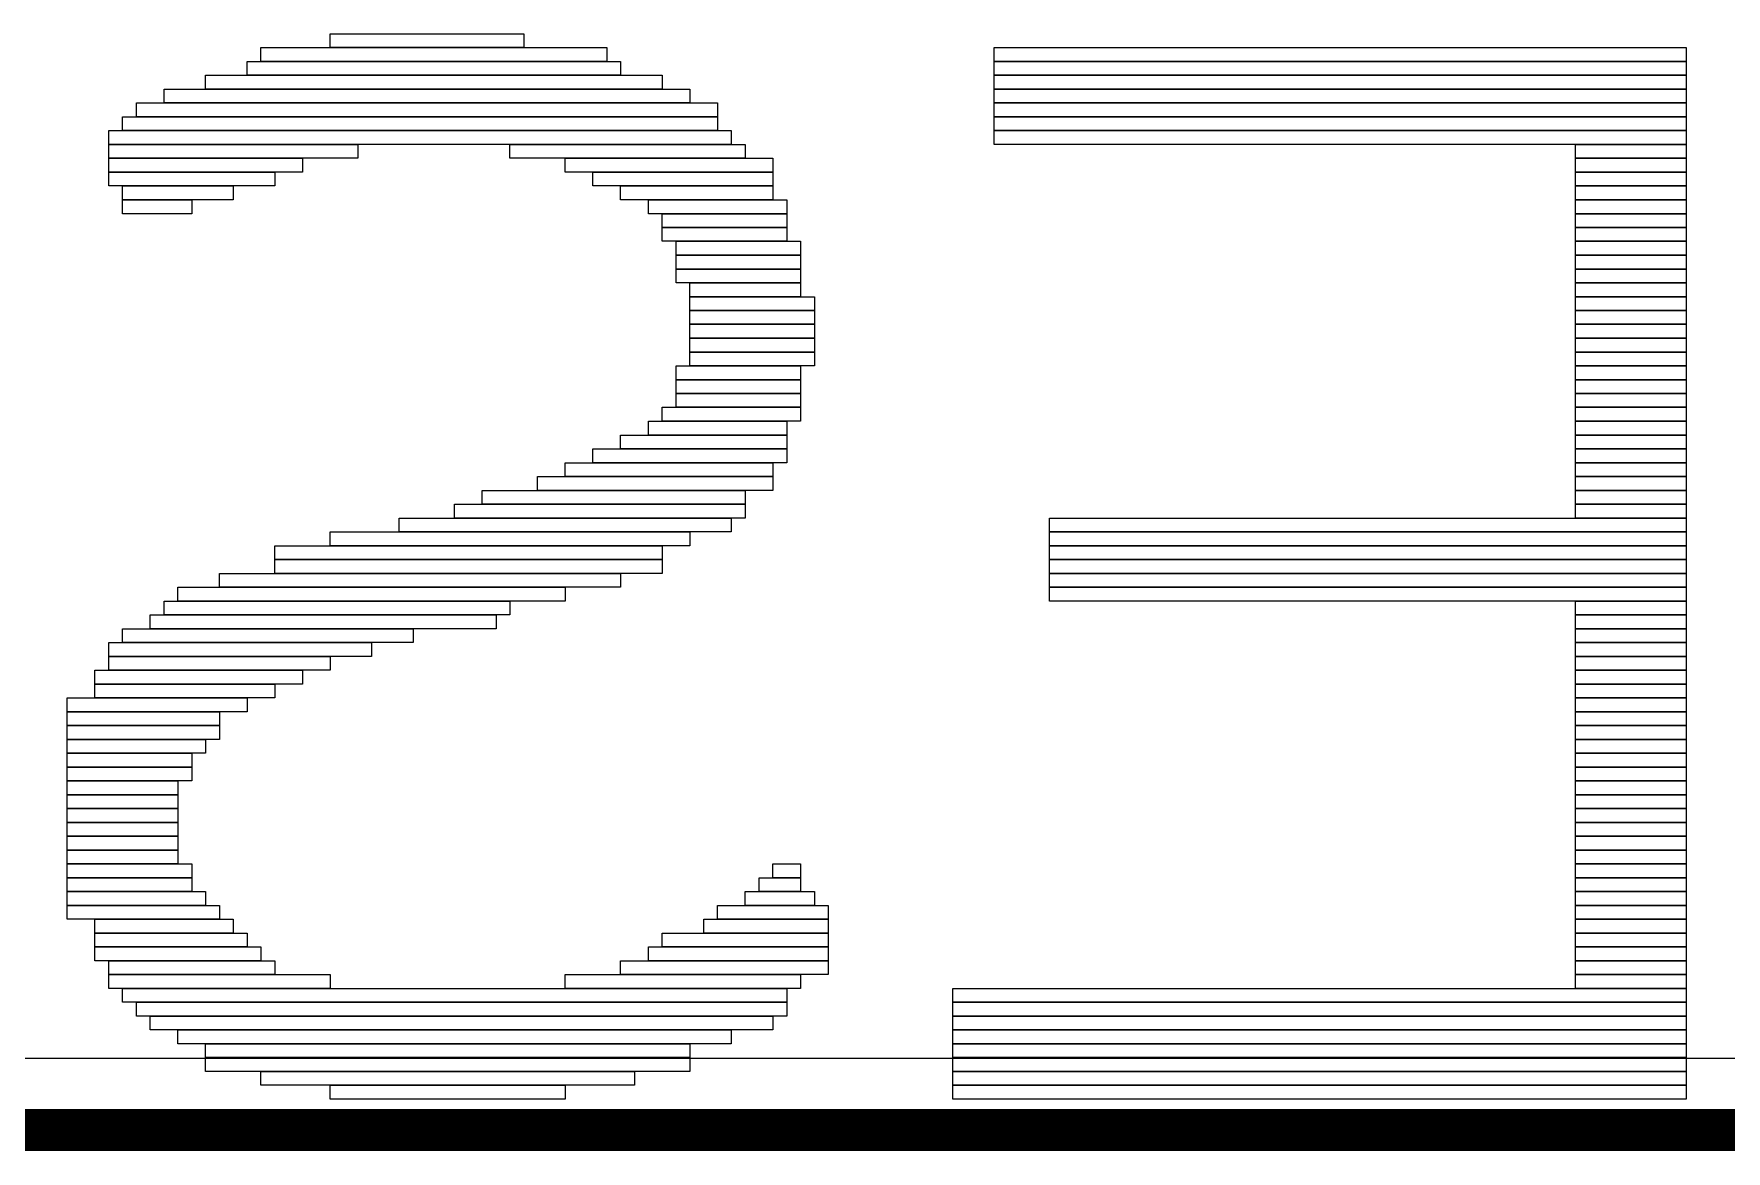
# Model space of a CAD drawing. Header units: inches. Extents: x -1 to 214, y -2 to 213.
# Drawn here: x 0.4095 to 0.6503, y -1.4986 to -1.3396 of the extents above; entities that cross this region are included whole.
import ezdxf

# ---------------------------------------------------------------- set-up
doc = ezdxf.new("R2010")
doc.units = ezdxf.units.IN
doc.header["$MEASUREMENT"] = 0
for name, color, linetype in [('Board_outline', 216, 'Continuous'), ('Bottom Overlay', 54, 'Continuous'), ('Top Layer', 1, 'Continuous')]:
    doc.layers.add(name, color=color, linetype=linetype)

msp = doc.modelspace()

# ---------------------------------------------------------------- linework, layer by layer
at = {"layer": 'Board_outline'}
msp.add_lwpolyline([(-0.65035, -1.49561, 0.006, 0.006, 0), (2.89296, -1.49561, 0.006, 0.006, 0)], format="xyseb", dxfattribs=at)
at = {"layer": 'Bottom Overlay'}
for p, q in [((0.45166, -1.34159), (0.45166, -1.33963)), ((0.45166, -1.33963), (0.47923, -1.33963)), ((0.47923, -1.33963), (0.47923, -1.34159)), ((0.44183, -1.34356), (0.44183, -1.34159)), ((0.44183, -1.34159), (0.49103, -1.34159)), ((0.47923, -1.34159), (0.45166, -1.34159)), ((0.49103, -1.34159), (0.49103, -1.34356)), ((0.54615, -1.34356), (0.54615, -1.34159)), ((0.54615, -1.34159), (0.64458, -1.34159)), ((0.64458, -1.34159), (0.64458, -1.34356)), ((0.43395, -1.3475), (0.43395, -1.34553)), ((0.43395, -1.34553), (0.49891, -1.34553)), ((0.43985, -1.34553), (0.43985, -1.34356)), ((0.43985, -1.34356), (0.49301, -1.34356)), ((0.49301, -1.34553), (0.43985, -1.34553)), ((0.49103, -1.34356), (0.44183, -1.34356)), ((0.49301, -1.34356), (0.49301, -1.34553)), ((0.49891, -1.34553), (0.49891, -1.3475)), ((0.64458, -1.34356), (0.54615, -1.34356)), ((0.54615, -1.34553), (0.54615, -1.34356)), ((0.54615, -1.34356), (0.64458, -1.34356)), ((0.64458, -1.34553), (0.54615, -1.34553)), ((0.54615, -1.3475), (0.54615, -1.34553)), ((0.54615, -1.34553), (0.64458, -1.34553)), ((0.64458, -1.34356), (0.64458, -1.34553)), ((0.64458, -1.34553), (0.64458, -1.3475)), ((0.42805, -1.34947), (0.42805, -1.3475)), ((0.42805, -1.3475), (0.50284, -1.3475)), ((0.49891, -1.3475), (0.43395, -1.3475)), ((0.50284, -1.3475), (0.50284, -1.34947)), ((0.64458, -1.3475), (0.54615, -1.3475)), ((0.54615, -1.34947), (0.54615, -1.3475)), ((0.54615, -1.3475), (0.64458, -1.3475)), ((0.64458, -1.3475), (0.64458, -1.34947)), ((0.42411, -1.35144), (0.42411, -1.34947)), ((0.42411, -1.34947), (0.50679, -1.34947)), ((0.50284, -1.34947), (0.42805, -1.34947)), ((0.50679, -1.34947), (0.50679, -1.35144)), ((0.64458, -1.34947), (0.54615, -1.34947)), ((0.54615, -1.35144), (0.54615, -1.34947)), ((0.54615, -1.34947), (0.64458, -1.34947)), ((0.64458, -1.34947), (0.64458, -1.35144)), ((0.42214, -1.3534), (0.42214, -1.35144)), ((0.42214, -1.35144), (0.50679, -1.35144)), ((0.50679, -1.35144), (0.42411, -1.35144)), ((0.50679, -1.35144), (0.50679, -1.3534)), ((0.64458, -1.35144), (0.54615, -1.35144)), ((0.54615, -1.3534), (0.54615, -1.35144)), ((0.54615, -1.35144), (0.64458, -1.35144)), ((0.64458, -1.35144), (0.64458, -1.3534)), ((0.42018, -1.35537), (0.42018, -1.3534)), ((0.42018, -1.3534), (0.50875, -1.3534)), ((0.42018, -1.35734), (0.42018, -1.35537)), ((0.42018, -1.35537), (0.4556, -1.35537)), ((0.50875, -1.35537), (0.42018, -1.35537)), ((0.50679, -1.3534), (0.42214, -1.3534)), ((0.4556, -1.35537), (0.4556, -1.35734)), ((0.47725, -1.35734), (0.47725, -1.35537)), ((0.47725, -1.35537), (0.51072, -1.35537)), ((0.50875, -1.3534), (0.50875, -1.35537)), ((0.51072, -1.35537), (0.51072, -1.35734)), ((0.64458, -1.3534), (0.54615, -1.3534)), ((0.54615, -1.35537), (0.54615, -1.3534)), ((0.54615, -1.3534), (0.64458, -1.3534)), ((0.64458, -1.35537), (0.54615, -1.35537)), ((0.62884, -1.35734), (0.62884, -1.35537)), ((0.62884, -1.35537), (0.64458, -1.35537)), ((0.64458, -1.3534), (0.64458, -1.35537)), ((0.64458, -1.35537), (0.64458, -1.35734)), ((0.4556, -1.35734), (0.42018, -1.35734)), ((0.42018, -1.35931), (0.42018, -1.35734)), ((0.42018, -1.35734), (0.44773, -1.35734)), ((0.44773, -1.35734), (0.44773, -1.35931)), ((0.51072, -1.35734), (0.47725, -1.35734)), ((0.48513, -1.35931), (0.48513, -1.35734)), ((0.48513, -1.35734), (0.51467, -1.35734)), ((0.51467, -1.35734), (0.51467, -1.35931)), ((0.64458, -1.35734), (0.62884, -1.35734)), ((0.62884, -1.35931), (0.62884, -1.35734)), ((0.62884, -1.35734), (0.64458, -1.35734)), ((0.64458, -1.35734), (0.64458, -1.35931)), ((0.44773, -1.35931), (0.42018, -1.35931)), ((0.42018, -1.36128), (0.42018, -1.35931)), ((0.42018, -1.35931), (0.44379, -1.35931)), ((0.44379, -1.35931), (0.44379, -1.36128)), ((0.51467, -1.35931), (0.48513, -1.35931)), ((0.48907, -1.36128), (0.48907, -1.35931)), ((0.48907, -1.35931), (0.51467, -1.35931)), ((0.51467, -1.35931), (0.51467, -1.36128)), ((0.62884, -1.36128), (0.62884, -1.35931)), ((0.62884, -1.35931), (0.64458, -1.35931)), ((0.64458, -1.35931), (0.62884, -1.35931)), ((0.64458, -1.35931), (0.64458, -1.36128)), ((0.44379, -1.36128), (0.42018, -1.36128)), ((0.42214, -1.36325), (0.42214, -1.36128)), ((0.42214, -1.36128), (0.43789, -1.36128)), ((0.43789, -1.36128), (0.43789, -1.36325)), ((0.51467, -1.36128), (0.48907, -1.36128)), ((0.49301, -1.36325), (0.49301, -1.36128)), ((0.49301, -1.36128), (0.51467, -1.36128)), ((0.51467, -1.36128), (0.51467, -1.36325)), ((0.64458, -1.36128), (0.62884, -1.36128)), ((0.62884, -1.36325), (0.62884, -1.36128)), ((0.62884, -1.36128), (0.64458, -1.36128)), ((0.64458, -1.36128), (0.64458, -1.36325)), ((0.43789, -1.36325), (0.42214, -1.36325)), ((0.42214, -1.36522), (0.42214, -1.36325)), ((0.42214, -1.36325), (0.43199, -1.36325)), ((0.43199, -1.36325), (0.43199, -1.36522)), ((0.51467, -1.36325), (0.49301, -1.36325)), ((0.49695, -1.36522), (0.49695, -1.36325)), ((0.49695, -1.36325), (0.51663, -1.36325)), ((0.51663, -1.36325), (0.51663, -1.36522)), ((0.64458, -1.36325), (0.62884, -1.36325)), ((0.62884, -1.36522), (0.62884, -1.36325)), ((0.62884, -1.36325), (0.64458, -1.36325)), ((0.64458, -1.36325), (0.64458, -1.36522)), ((0.43199, -1.36522), (0.42214, -1.36522)), ((0.51663, -1.36522), (0.49695, -1.36522)), ((0.49891, -1.36718), (0.49891, -1.36522)), ((0.49891, -1.36522), (0.51663, -1.36522)), ((0.51663, -1.36718), (0.49891, -1.36718)), ((0.49891, -1.36915), (0.49891, -1.36718)), ((0.49891, -1.36718), (0.51663, -1.36718)), ((0.51663, -1.36522), (0.51663, -1.36718)), ((0.51663, -1.36718), (0.51663, -1.36915)), ((0.64458, -1.36522), (0.62884, -1.36522)), ((0.62884, -1.36718), (0.62884, -1.36522)), ((0.62884, -1.36522), (0.64458, -1.36522)), ((0.64458, -1.36718), (0.62884, -1.36718)), ((0.62884, -1.36915), (0.62884, -1.36718)), ((0.62884, -1.36718), (0.64458, -1.36718)), ((0.64458, -1.36522), (0.64458, -1.36718)), ((0.64458, -1.36718), (0.64458, -1.36915)), ((0.51663, -1.36915), (0.49891, -1.36915)), ((0.50089, -1.37112), (0.50089, -1.36915)), ((0.50089, -1.36915), (0.5186, -1.36915)), ((0.5186, -1.36915), (0.5186, -1.37112)), ((0.62884, -1.37112), (0.62884, -1.36915)), ((0.62884, -1.36915), (0.64458, -1.36915)), ((0.64458, -1.36915), (0.62884, -1.36915)), ((0.64458, -1.36915), (0.64458, -1.37112)), ((0.50089, -1.37309), (0.50089, -1.37112)), ((0.50089, -1.37112), (0.5186, -1.37112)), ((0.5186, -1.37112), (0.50089, -1.37112)), ((0.5186, -1.37112), (0.5186, -1.37309)), ((0.62884, -1.37309), (0.62884, -1.37112)), ((0.62884, -1.37112), (0.64458, -1.37112)), ((0.64458, -1.37112), (0.62884, -1.37112)), ((0.64458, -1.37112), (0.64458, -1.37309)), ((0.5186, -1.37309), (0.50089, -1.37309)), ((0.50089, -1.37506), (0.50089, -1.37309)), ((0.50089, -1.37309), (0.5186, -1.37309)), ((0.5186, -1.37309), (0.5186, -1.37506)), ((0.64458, -1.37309), (0.62884, -1.37309)), ((0.62884, -1.37506), (0.62884, -1.37309)), ((0.62884, -1.37309), (0.64458, -1.37309)), ((0.64458, -1.37309), (0.64458, -1.37506)), ((0.5186, -1.37506), (0.50089, -1.37506)), ((0.50284, -1.37703), (0.50284, -1.37506)), ((0.50284, -1.37506), (0.5186, -1.37506)), ((0.5186, -1.37703), (0.50284, -1.37703)), ((0.50284, -1.379), (0.50284, -1.37703)), ((0.50284, -1.37703), (0.52057, -1.37703)), ((0.5186, -1.37506), (0.5186, -1.37703)), ((0.52057, -1.37703), (0.52057, -1.379)), ((0.64458, -1.37506), (0.62884, -1.37506)), ((0.62884, -1.37703), (0.62884, -1.37506)), ((0.62884, -1.37506), (0.64458, -1.37506)), ((0.64458, -1.37703), (0.62884, -1.37703)), ((0.62884, -1.379), (0.62884, -1.37703)), ((0.62884, -1.37703), (0.64458, -1.37703)), ((0.64458, -1.37506), (0.64458, -1.37703)), ((0.64458, -1.37703), (0.64458, -1.379)), ((0.52057, -1.379), (0.50284, -1.379)), ((0.50284, -1.38096), (0.50284, -1.379)), ((0.50284, -1.379), (0.52057, -1.379)), ((0.52057, -1.379), (0.52057, -1.38096)), ((0.62884, -1.38096), (0.62884, -1.379)), ((0.62884, -1.379), (0.64458, -1.379)), ((0.64458, -1.379), (0.62884, -1.379)), ((0.64458, -1.379), (0.64458, -1.38096)), ((0.52057, -1.38096), (0.50284, -1.38096)), ((0.50284, -1.38293), (0.50284, -1.38096)), ((0.50284, -1.38096), (0.52057, -1.38096)), ((0.52057, -1.38096), (0.52057, -1.38293)), ((0.62884, -1.38293), (0.62884, -1.38096)), ((0.62884, -1.38096), (0.64458, -1.38096)), ((0.64458, -1.38096), (0.62884, -1.38096)), ((0.64458, -1.38096), (0.64458, -1.38293)), ((0.52057, -1.38293), (0.50284, -1.38293)), ((0.50284, -1.3849), (0.50284, -1.38293)), ((0.50284, -1.38293), (0.52057, -1.38293)), ((0.52057, -1.38293), (0.52057, -1.3849)), ((0.64458, -1.38293), (0.62884, -1.38293)), ((0.62884, -1.3849), (0.62884, -1.38293)), ((0.62884, -1.38293), (0.64458, -1.38293)), ((0.64458, -1.38293), (0.64458, -1.3849)), ((0.52057, -1.3849), (0.50284, -1.3849)), ((0.50284, -1.38687), (0.50284, -1.3849)), ((0.50284, -1.3849), (0.52057, -1.3849)), ((0.52057, -1.3849), (0.52057, -1.38687)), ((0.64458, -1.3849), (0.62884, -1.3849)), ((0.62884, -1.38687), (0.62884, -1.3849)), ((0.62884, -1.3849), (0.64458, -1.3849)), ((0.64458, -1.3849), (0.64458, -1.38687)), ((0.50089, -1.38884), (0.50089, -1.38687)), ((0.50089, -1.38687), (0.5186, -1.38687)), ((0.5186, -1.38884), (0.50089, -1.38884)), ((0.50089, -1.39081), (0.50089, -1.38884)), ((0.50089, -1.38884), (0.5186, -1.38884)), ((0.52057, -1.38687), (0.50284, -1.38687)), ((0.5186, -1.38687), (0.5186, -1.38884)), ((0.5186, -1.38884), (0.5186, -1.39081)), ((0.64458, -1.38687), (0.62884, -1.38687)), ((0.62884, -1.38884), (0.62884, -1.38687)), ((0.62884, -1.38687), (0.64458, -1.38687)), ((0.64458, -1.38884), (0.62884, -1.38884)), ((0.62884, -1.39081), (0.62884, -1.38884)), ((0.62884, -1.38884), (0.64458, -1.38884)), ((0.64458, -1.38687), (0.64458, -1.38884)), ((0.64458, -1.38884), (0.64458, -1.39081)), ((0.5186, -1.39081), (0.50089, -1.39081)), ((0.50089, -1.39277), (0.50089, -1.39081)), ((0.50089, -1.39081), (0.5186, -1.39081)), ((0.5186, -1.39081), (0.5186, -1.39277)), ((0.64458, -1.39081), (0.62884, -1.39081)), ((0.62884, -1.39277), (0.62884, -1.39081)), ((0.62884, -1.39081), (0.64458, -1.39081)), ((0.64458, -1.39081), (0.64458, -1.39277)), ((0.49891, -1.39474), (0.49891, -1.39277)), ((0.49891, -1.39277), (0.5186, -1.39277)), ((0.5186, -1.39277), (0.50089, -1.39277)), ((0.5186, -1.39277), (0.5186, -1.39474)), ((0.62884, -1.39474), (0.62884, -1.39277)), ((0.62884, -1.39277), (0.64458, -1.39277)), ((0.64458, -1.39277), (0.62884, -1.39277)), ((0.64458, -1.39277), (0.64458, -1.39474)), ((0.49695, -1.39671), (0.49695, -1.39474)), ((0.49695, -1.39474), (0.51663, -1.39474)), ((0.5186, -1.39474), (0.49891, -1.39474)), ((0.51663, -1.39474), (0.51663, -1.39671)), ((0.64458, -1.39474), (0.62884, -1.39474)), ((0.62884, -1.39671), (0.62884, -1.39474)), ((0.62884, -1.39474), (0.64458, -1.39474)), ((0.64458, -1.39474), (0.64458, -1.39671)), ((0.48907, -1.40065), (0.48907, -1.39868)), ((0.48907, -1.39868), (0.51663, -1.39868)), ((0.49301, -1.39868), (0.49301, -1.39671)), ((0.49301, -1.39671), (0.51663, -1.39671)), ((0.51663, -1.39868), (0.49301, -1.39868)), ((0.51663, -1.39671), (0.49695, -1.39671)), ((0.51663, -1.39671), (0.51663, -1.39868)), ((0.51663, -1.39868), (0.51663, -1.40065)), ((0.64458, -1.39671), (0.62884, -1.39671)), ((0.62884, -1.39868), (0.62884, -1.39671)), ((0.62884, -1.39671), (0.64458, -1.39671)), ((0.64458, -1.39868), (0.62884, -1.39868)), ((0.62884, -1.40065), (0.62884, -1.39868)), ((0.62884, -1.39868), (0.64458, -1.39868)), ((0.64458, -1.39671), (0.64458, -1.39868)), ((0.64458, -1.39868), (0.64458, -1.40065)), ((0.48513, -1.40262), (0.48513, -1.40065)), ((0.48513, -1.40065), (0.51467, -1.40065)), ((0.51663, -1.40065), (0.48907, -1.40065)), ((0.51467, -1.40065), (0.51467, -1.40262)), ((0.64458, -1.40065), (0.62884, -1.40065)), ((0.62884, -1.40262), (0.62884, -1.40065)), ((0.62884, -1.40065), (0.64458, -1.40065)), ((0.64458, -1.40065), (0.64458, -1.40262)), ((0.48119, -1.40459), (0.48119, -1.40262)), ((0.48119, -1.40262), (0.51467, -1.40262)), ((0.51467, -1.40262), (0.48513, -1.40262)), ((0.51467, -1.40262), (0.51467, -1.40459)), ((0.62884, -1.40459), (0.62884, -1.40262)), ((0.62884, -1.40262), (0.64458, -1.40262)), ((0.64458, -1.40262), (0.62884, -1.40262)), ((0.64458, -1.40262), (0.64458, -1.40459)), ((0.47332, -1.40655), (0.47332, -1.40459)), ((0.47332, -1.40459), (0.51072, -1.40459)), ((0.51467, -1.40459), (0.48119, -1.40459)), ((0.51072, -1.40459), (0.51072, -1.40655)), ((0.62884, -1.40655), (0.62884, -1.40459)), ((0.62884, -1.40459), (0.64458, -1.40459)), ((0.64458, -1.40459), (0.62884, -1.40459)), ((0.64458, -1.40459), (0.64458, -1.40655)), ((0.46938, -1.40852), (0.46938, -1.40655)), ((0.46938, -1.40655), (0.51072, -1.40655)), ((0.51072, -1.40655), (0.47332, -1.40655)), ((0.51072, -1.40655), (0.51072, -1.40852)), ((0.62884, -1.40852), (0.62884, -1.40655)), ((0.62884, -1.40655), (0.64458, -1.40655)), ((0.64458, -1.40655), (0.62884, -1.40655)), ((0.64458, -1.40655), (0.64458, -1.40852)), ((0.45166, -1.41246), (0.45166, -1.41049)), ((0.45166, -1.41049), (0.50284, -1.41049)), ((0.46152, -1.41049), (0.46152, -1.40852)), ((0.46152, -1.40852), (0.50875, -1.40852)), ((0.50875, -1.41049), (0.46152, -1.41049)), ((0.51072, -1.40852), (0.46938, -1.40852)), ((0.50284, -1.41049), (0.50284, -1.41246)), ((0.50875, -1.40852), (0.50875, -1.41049)), ((0.55404, -1.41049), (0.55404, -1.40852)), ((0.55404, -1.40852), (0.64458, -1.40852)), ((0.64458, -1.41049), (0.55404, -1.41049)), ((0.55404, -1.41246), (0.55404, -1.41049)), ((0.55404, -1.41049), (0.64458, -1.41049)), ((0.64458, -1.40852), (0.62884, -1.40852)), ((0.64458, -1.40852), (0.64458, -1.41049)), ((0.64458, -1.41049), (0.64458, -1.41246)), ((0.44379, -1.41443), (0.44379, -1.41246)), ((0.44379, -1.41246), (0.49891, -1.41246)), ((0.50284, -1.41246), (0.45166, -1.41246)), ((0.49891, -1.41246), (0.49891, -1.41443)), ((0.55404, -1.41443), (0.55404, -1.41246)), ((0.55404, -1.41246), (0.64458, -1.41246)), ((0.64458, -1.41246), (0.55404, -1.41246)), ((0.64458, -1.41246), (0.64458, -1.41443)), ((0.44379, -1.4164), (0.44379, -1.41443)), ((0.44379, -1.41443), (0.49891, -1.41443)), ((0.49891, -1.41443), (0.44379, -1.41443)), ((0.49891, -1.41443), (0.49891, -1.4164)), ((0.55404, -1.4164), (0.55404, -1.41443)), ((0.55404, -1.41443), (0.64458, -1.41443)), ((0.64458, -1.41443), (0.55404, -1.41443)), ((0.64458, -1.41443), (0.64458, -1.4164)), ((0.43593, -1.41837), (0.43593, -1.4164)), ((0.43593, -1.4164), (0.49301, -1.4164)), ((0.49891, -1.4164), (0.44379, -1.4164)), ((0.49301, -1.4164), (0.49301, -1.41837)), ((0.55404, -1.41837), (0.55404, -1.4164)), ((0.55404, -1.4164), (0.64458, -1.4164)), ((0.64458, -1.4164), (0.55404, -1.4164)), ((0.64458, -1.4164), (0.64458, -1.41837)), ((0.42805, -1.4223), (0.42805, -1.42033)), ((0.42805, -1.42033), (0.47725, -1.42033)), ((0.43001, -1.42033), (0.43001, -1.41837)), ((0.43001, -1.41837), (0.48513, -1.41837)), ((0.48513, -1.42033), (0.43001, -1.42033)), ((0.49301, -1.41837), (0.43593, -1.41837)), ((0.47725, -1.42033), (0.47725, -1.4223)), ((0.48513, -1.41837), (0.48513, -1.42033)), ((0.55404, -1.42033), (0.55404, -1.41837)), ((0.55404, -1.41837), (0.64458, -1.41837)), ((0.64458, -1.41837), (0.55404, -1.41837)), ((0.64458, -1.42033), (0.55404, -1.42033)), ((0.62884, -1.4223), (0.62884, -1.42033)), ((0.62884, -1.42033), (0.64458, -1.42033)), ((0.64458, -1.41837), (0.64458, -1.42033)), ((0.64458, -1.42033), (0.64458, -1.4223)), ((0.42607, -1.42427), (0.42607, -1.4223)), ((0.42607, -1.4223), (0.4753, -1.4223)), ((0.47725, -1.4223), (0.42805, -1.4223)), ((0.4753, -1.4223), (0.4753, -1.42427)), ((0.64458, -1.4223), (0.62884, -1.4223)), ((0.62884, -1.42427), (0.62884, -1.4223)), ((0.62884, -1.4223), (0.64458, -1.4223)), ((0.64458, -1.4223), (0.64458, -1.42427)), ((0.42214, -1.42624), (0.42214, -1.42427)), ((0.42214, -1.42427), (0.46348, -1.42427)), ((0.4753, -1.42427), (0.42607, -1.42427)), ((0.46348, -1.42427), (0.46348, -1.42624)), ((0.62884, -1.42624), (0.62884, -1.42427)), ((0.62884, -1.42427), (0.64458, -1.42427)), ((0.64458, -1.42427), (0.62884, -1.42427)), ((0.64458, -1.42427), (0.64458, -1.42624)), ((0.42018, -1.42821), (0.42018, -1.42624)), ((0.42018, -1.42624), (0.45758, -1.42624)), ((0.46348, -1.42624), (0.42214, -1.42624)), ((0.45758, -1.42624), (0.45758, -1.42821)), ((0.62884, -1.42821), (0.62884, -1.42624)), ((0.62884, -1.42624), (0.64458, -1.42624)), ((0.64458, -1.42624), (0.62884, -1.42624)), ((0.64458, -1.42624), (0.64458, -1.42821)), ((0.45758, -1.42821), (0.42018, -1.42821)), ((0.42018, -1.43018), (0.42018, -1.42821)), ((0.42018, -1.42821), (0.45166, -1.42821)), ((0.45166, -1.42821), (0.45166, -1.43018)), ((0.64458, -1.42821), (0.62884, -1.42821)), ((0.62884, -1.43018), (0.62884, -1.42821)), ((0.62884, -1.42821), (0.64458, -1.42821)), ((0.64458, -1.42821), (0.64458, -1.43018)), ((0.4182, -1.43214), (0.4182, -1.43018)), ((0.4182, -1.43018), (0.44773, -1.43018)), ((0.44773, -1.43214), (0.4182, -1.43214)), ((0.4182, -1.43411), (0.4182, -1.43214)), ((0.4182, -1.43214), (0.44379, -1.43214)), ((0.45166, -1.43018), (0.42018, -1.43018)), ((0.44379, -1.43214), (0.44379, -1.43411)), ((0.44773, -1.43018), (0.44773, -1.43214)), ((0.62884, -1.43214), (0.62884, -1.43018)), ((0.62884, -1.43018), (0.64458, -1.43018)), ((0.64458, -1.43018), (0.62884, -1.43018)), ((0.64458, -1.43214), (0.62884, -1.43214)), ((0.62884, -1.43411), (0.62884, -1.43214)), ((0.62884, -1.43214), (0.64458, -1.43214)), ((0.64458, -1.43018), (0.64458, -1.43214)), ((0.64458, -1.43214), (0.64458, -1.43411)), ((0.41426, -1.43608), (0.41426, -1.43411)), ((0.41426, -1.43411), (0.43985, -1.43411)), ((0.44379, -1.43411), (0.4182, -1.43411)), ((0.43985, -1.43411), (0.43985, -1.43608)), ((0.62884, -1.43608), (0.62884, -1.43411)), ((0.62884, -1.43411), (0.64458, -1.43411)), ((0.64458, -1.43411), (0.62884, -1.43411)), ((0.64458, -1.43411), (0.64458, -1.43608)), ((0.43985, -1.43608), (0.41426, -1.43608)), ((0.41426, -1.43805), (0.41426, -1.43608)), ((0.41426, -1.43608), (0.43593, -1.43608)), ((0.43593, -1.43608), (0.43593, -1.43805)), ((0.64458, -1.43608), (0.62884, -1.43608)), ((0.62884, -1.43805), (0.62884, -1.43608)), ((0.62884, -1.43608), (0.64458, -1.43608)), ((0.64458, -1.43608), (0.64458, -1.43805)), ((0.43593, -1.43805), (0.41426, -1.43805)), ((0.41426, -1.44002), (0.41426, -1.43805)), ((0.41426, -1.43805), (0.43593, -1.43805)), ((0.43593, -1.43805), (0.43593, -1.44002)), ((0.62884, -1.44002), (0.62884, -1.43805)), ((0.62884, -1.43805), (0.64458, -1.43805)), ((0.64458, -1.43805), (0.62884, -1.43805)), ((0.64458, -1.43805), (0.64458, -1.44002)), ((0.41426, -1.44199), (0.41426, -1.44002)), ((0.41426, -1.44002), (0.43395, -1.44002)), ((0.43593, -1.44002), (0.41426, -1.44002)), ((0.43395, -1.44199), (0.41426, -1.44199)), ((0.41426, -1.44396), (0.41426, -1.44199)), ((0.41426, -1.44199), (0.43199, -1.44199)), ((0.43199, -1.44199), (0.43199, -1.44396)), ((0.43395, -1.44002), (0.43395, -1.44199)), ((0.64458, -1.44002), (0.62884, -1.44002)), ((0.62884, -1.44199), (0.62884, -1.44002)), ((0.62884, -1.44002), (0.64458, -1.44002)), ((0.62884, -1.44396), (0.62884, -1.44199)), ((0.62884, -1.44199), (0.64458, -1.44199)), ((0.64458, -1.44199), (0.62884, -1.44199)), ((0.64458, -1.44002), (0.64458, -1.44199)), ((0.64458, -1.44199), (0.64458, -1.44396)), ((0.43199, -1.44396), (0.41426, -1.44396)), ((0.41426, -1.44592), (0.41426, -1.44396)), ((0.41426, -1.44396), (0.43199, -1.44396)), ((0.43199, -1.44396), (0.43199, -1.44592)), ((0.62884, -1.44592), (0.62884, -1.44396)), ((0.62884, -1.44396), (0.64458, -1.44396)), ((0.64458, -1.44396), (0.62884, -1.44396)), ((0.64458, -1.44396), (0.64458, -1.44592)), ((0.43199, -1.44592), (0.41426, -1.44592)), ((0.41426, -1.44789), (0.41426, -1.44592)), ((0.41426, -1.44592), (0.43001, -1.44592)), ((0.43001, -1.44592), (0.43001, -1.44789)), ((0.64458, -1.44592), (0.62884, -1.44592)), ((0.62884, -1.44789), (0.62884, -1.44592)), ((0.62884, -1.44592), (0.64458, -1.44592)), ((0.64458, -1.44592), (0.64458, -1.44789)), ((0.43001, -1.44789), (0.41426, -1.44789)), ((0.41426, -1.44986), (0.41426, -1.44789)), ((0.41426, -1.44789), (0.43001, -1.44789)), ((0.43001, -1.44789), (0.43001, -1.44986)), ((0.64458, -1.44789), (0.62884, -1.44789)), ((0.62884, -1.44986), (0.62884, -1.44789)), ((0.62884, -1.44789), (0.64458, -1.44789)), ((0.64458, -1.44789), (0.64458, -1.44986)), ((0.43001, -1.44986), (0.41426, -1.44986)), ((0.41426, -1.45183), (0.41426, -1.44986)), ((0.41426, -1.44986), (0.43001, -1.44986)), ((0.43001, -1.45183), (0.41426, -1.45183)), ((0.41426, -1.4538), (0.41426, -1.45183)), ((0.41426, -1.45183), (0.43001, -1.45183)), ((0.43001, -1.44986), (0.43001, -1.45183)), ((0.43001, -1.45183), (0.43001, -1.4538)), ((0.62884, -1.45183), (0.62884, -1.44986)), ((0.62884, -1.44986), (0.64458, -1.44986)), ((0.64458, -1.44986), (0.62884, -1.44986)), ((0.64458, -1.45183), (0.62884, -1.45183)), ((0.62884, -1.4538), (0.62884, -1.45183)), ((0.62884, -1.45183), (0.64458, -1.45183)), ((0.64458, -1.44986), (0.64458, -1.45183)), ((0.64458, -1.45183), (0.64458, -1.4538)), ((0.43001, -1.4538), (0.41426, -1.4538)), ((0.41426, -1.45577), (0.41426, -1.4538)), ((0.41426, -1.4538), (0.43001, -1.4538)), ((0.43001, -1.4538), (0.43001, -1.45577)), ((0.62884, -1.45577), (0.62884, -1.4538)), ((0.62884, -1.4538), (0.64458, -1.4538)), ((0.64458, -1.4538), (0.62884, -1.4538)), ((0.64458, -1.4538), (0.64458, -1.45577)), ((0.41426, -1.45774), (0.41426, -1.45577)), ((0.41426, -1.45577), (0.43001, -1.45577)), ((0.43001, -1.45577), (0.41426, -1.45577)), ((0.43001, -1.45577), (0.43001, -1.45774)), ((0.64458, -1.45577), (0.62884, -1.45577)), ((0.62884, -1.45774), (0.62884, -1.45577)), ((0.62884, -1.45577), (0.64458, -1.45577)), ((0.64458, -1.45577), (0.64458, -1.45774)), ((0.41426, -1.4597), (0.41426, -1.45774)), ((0.41426, -1.45774), (0.43199, -1.45774)), ((0.43001, -1.45774), (0.41426, -1.45774)), ((0.43199, -1.45774), (0.43199, -1.4597)), ((0.51467, -1.4597), (0.51467, -1.45774)), ((0.51467, -1.45774), (0.5186, -1.45774)), ((0.5186, -1.45774), (0.5186, -1.4597)), ((0.62884, -1.4597), (0.62884, -1.45774)), ((0.62884, -1.45774), (0.64458, -1.45774)), ((0.64458, -1.45774), (0.62884, -1.45774)), ((0.64458, -1.45774), (0.64458, -1.4597)), ((0.43199, -1.4597), (0.41426, -1.4597)), ((0.41426, -1.46167), (0.41426, -1.4597)), ((0.41426, -1.4597), (0.43199, -1.4597)), ((0.43199, -1.4597), (0.43199, -1.46167)), ((0.5127, -1.46167), (0.5127, -1.4597)), ((0.5127, -1.4597), (0.5186, -1.4597)), ((0.5186, -1.4597), (0.51467, -1.4597)), ((0.5186, -1.4597), (0.5186, -1.46167)), ((0.64458, -1.4597), (0.62884, -1.4597)), ((0.62884, -1.46167), (0.62884, -1.4597)), ((0.62884, -1.4597), (0.64458, -1.4597)), ((0.64458, -1.4597), (0.64458, -1.46167)), ((0.43199, -1.46167), (0.41426, -1.46167)), ((0.41426, -1.46364), (0.41426, -1.46167)), ((0.41426, -1.46167), (0.43395, -1.46167)), ((0.43395, -1.46364), (0.41426, -1.46364)), ((0.41426, -1.46561), (0.41426, -1.46364)), ((0.41426, -1.46364), (0.43593, -1.46364)), ((0.43395, -1.46167), (0.43395, -1.46364)), ((0.43593, -1.46364), (0.43593, -1.46561)), ((0.50679, -1.46561), (0.50679, -1.46364)), ((0.50679, -1.46364), (0.52253, -1.46364)), ((0.51072, -1.46364), (0.51072, -1.46167)), ((0.51072, -1.46167), (0.52057, -1.46167)), ((0.52057, -1.46364), (0.51072, -1.46364)), ((0.5186, -1.46167), (0.5127, -1.46167)), ((0.52057, -1.46167), (0.52057, -1.46364)), ((0.52253, -1.46364), (0.52253, -1.46561)), ((0.62884, -1.46364), (0.62884, -1.46167)), ((0.62884, -1.46167), (0.64458, -1.46167)), ((0.64458, -1.46167), (0.62884, -1.46167)), ((0.64458, -1.46364), (0.62884, -1.46364)), ((0.62884, -1.46561), (0.62884, -1.46364)), ((0.62884, -1.46364), (0.64458, -1.46364)), ((0.64458, -1.46167), (0.64458, -1.46364)), ((0.64458, -1.46364), (0.64458, -1.46561)), ((0.43593, -1.46561), (0.41426, -1.46561)), ((0.4182, -1.46758), (0.4182, -1.46561)), ((0.4182, -1.46561), (0.43789, -1.46561)), ((0.43789, -1.46561), (0.43789, -1.46758)), ((0.50482, -1.46758), (0.50482, -1.46561)), ((0.50482, -1.46561), (0.52253, -1.46561)), ((0.52253, -1.46561), (0.50679, -1.46561)), ((0.52253, -1.46561), (0.52253, -1.46758)), ((0.62884, -1.46758), (0.62884, -1.46561)), ((0.62884, -1.46561), (0.64458, -1.46561)), ((0.64458, -1.46561), (0.62884, -1.46561)), ((0.64458, -1.46561), (0.64458, -1.46758)), ((0.43789, -1.46758), (0.4182, -1.46758)), ((0.4182, -1.46955), (0.4182, -1.46758)), ((0.4182, -1.46758), (0.43985, -1.46758)), ((0.43985, -1.46758), (0.43985, -1.46955)), ((0.49891, -1.46955), (0.49891, -1.46758)), ((0.49891, -1.46758), (0.52253, -1.46758)), ((0.52253, -1.46758), (0.50482, -1.46758)), ((0.52253, -1.46758), (0.52253, -1.46955)), ((0.64458, -1.46758), (0.62884, -1.46758)), ((0.62884, -1.46955), (0.62884, -1.46758)), ((0.62884, -1.46758), (0.64458, -1.46758)), ((0.64458, -1.46758), (0.64458, -1.46955)), ((0.43985, -1.46955), (0.4182, -1.46955)), ((0.4182, -1.47151), (0.4182, -1.46955)), ((0.4182, -1.46955), (0.44183, -1.46955)), ((0.44183, -1.46955), (0.44183, -1.47151)), ((0.49695, -1.47151), (0.49695, -1.46955)), ((0.49695, -1.46955), (0.52253, -1.46955)), ((0.52253, -1.46955), (0.49891, -1.46955)), ((0.52253, -1.46955), (0.52253, -1.47151)), ((0.62884, -1.47151), (0.62884, -1.46955)), ((0.62884, -1.46955), (0.64458, -1.46955)), ((0.64458, -1.46955), (0.62884, -1.46955)), ((0.64458, -1.46955), (0.64458, -1.47151)), ((0.44183, -1.47151), (0.4182, -1.47151)), ((0.42018, -1.47348), (0.42018, -1.47151)), ((0.42018, -1.47151), (0.44379, -1.47151)), ((0.44379, -1.47348), (0.42018, -1.47348)), ((0.42018, -1.47545), (0.42018, -1.47348)), ((0.42018, -1.47348), (0.45166, -1.47348)), ((0.44379, -1.47151), (0.44379, -1.47348)), ((0.45166, -1.47348), (0.45166, -1.47545)), ((0.48513, -1.47545), (0.48513, -1.47348)), ((0.48513, -1.47348), (0.5186, -1.47348)), ((0.49301, -1.47348), (0.49301, -1.47151)), ((0.49301, -1.47151), (0.52253, -1.47151)), ((0.52253, -1.47348), (0.49301, -1.47348)), ((0.52253, -1.47151), (0.49695, -1.47151)), ((0.5186, -1.47348), (0.5186, -1.47545)), ((0.52253, -1.47151), (0.52253, -1.47348)), ((0.64458, -1.47151), (0.62884, -1.47151)), ((0.62884, -1.47348), (0.62884, -1.47151)), ((0.62884, -1.47151), (0.64458, -1.47151)), ((0.62884, -1.47545), (0.62884, -1.47348)), ((0.62884, -1.47348), (0.64458, -1.47348)), ((0.64458, -1.47348), (0.62884, -1.47348)), ((0.64458, -1.47151), (0.64458, -1.47348)), ((0.64458, -1.47348), (0.64458, -1.47545)), ((0.45166, -1.47545), (0.42018, -1.47545)), ((0.42214, -1.47742), (0.42214, -1.47545)), ((0.42214, -1.47545), (0.51663, -1.47545)), ((0.5186, -1.47545), (0.48513, -1.47545)), ((0.51663, -1.47545), (0.51663, -1.47742)), ((0.54026, -1.47742), (0.54026, -1.47545)), ((0.54026, -1.47545), (0.64458, -1.47545)), ((0.64458, -1.47545), (0.62884, -1.47545)), ((0.64458, -1.47545), (0.64458, -1.47742)), ((0.51663, -1.47742), (0.42214, -1.47742)), ((0.42411, -1.47939), (0.42411, -1.47742)), ((0.42411, -1.47742), (0.51663, -1.47742)), ((0.51663, -1.47742), (0.51663, -1.47939)), ((0.64458, -1.47742), (0.54026, -1.47742)), ((0.54026, -1.47939), (0.54026, -1.47742)), ((0.54026, -1.47742), (0.64458, -1.47742)), ((0.64458, -1.47742), (0.64458, -1.47939)), ((0.51663, -1.47939), (0.42411, -1.47939)), ((0.42607, -1.48136), (0.42607, -1.47939)), ((0.42607, -1.47939), (0.51467, -1.47939)), ((0.51467, -1.47939), (0.51467, -1.48136)), ((0.64458, -1.47939), (0.54026, -1.47939)), ((0.54026, -1.48136), (0.54026, -1.47939)), ((0.54026, -1.47939), (0.64458, -1.47939)), ((0.64458, -1.47939), (0.64458, -1.48136)), ((0.51467, -1.48136), (0.42607, -1.48136)), ((0.43001, -1.48333), (0.43001, -1.48136)), ((0.43001, -1.48136), (0.50875, -1.48136)), ((0.50875, -1.48136), (0.50875, -1.48333)), ((0.64458, -1.48136), (0.54026, -1.48136)), ((0.54026, -1.48333), (0.54026, -1.48136)), ((0.54026, -1.48136), (0.64458, -1.48136)), ((0.64458, -1.48136), (0.64458, -1.48333)), ((0.50875, -1.48333), (0.43001, -1.48333)), ((0.43395, -1.48529), (0.43395, -1.48333)), ((0.43395, -1.48333), (0.50284, -1.48333)), ((0.50284, -1.48529), (0.43395, -1.48529)), ((0.43395, -1.48726), (0.43395, -1.48529)), ((0.43395, -1.48529), (0.50284, -1.48529)), ((0.50284, -1.48333), (0.50284, -1.48529)), ((0.50284, -1.48529), (0.50284, -1.48726)), ((0.54026, -1.48529), (0.54026, -1.48333)), ((0.54026, -1.48333), (0.64458, -1.48333)), ((0.64458, -1.48333), (0.54026, -1.48333)), ((0.54026, -1.48726), (0.54026, -1.48529)), ((0.54026, -1.48529), (0.64458, -1.48529)), ((0.64458, -1.48529), (0.54026, -1.48529)), ((0.64458, -1.48333), (0.64458, -1.48529)), ((0.64458, -1.48529), (0.64458, -1.48726)), ((0.50284, -1.48726), (0.43395, -1.48726)), ((0.44183, -1.48923), (0.44183, -1.48726)), ((0.44183, -1.48726), (0.49497, -1.48726)), ((0.49497, -1.48726), (0.49497, -1.48923)), ((0.54026, -1.48923), (0.54026, -1.48726)), ((0.54026, -1.48726), (0.64458, -1.48726)), ((0.64458, -1.48726), (0.54026, -1.48726)), ((0.64458, -1.48726), (0.64458, -1.48923)), ((0.49497, -1.48923), (0.44183, -1.48923)), ((0.45166, -1.4912), (0.45166, -1.48923)), ((0.45166, -1.48923), (0.48513, -1.48923)), ((0.48513, -1.48923), (0.48513, -1.4912)), ((0.54026, -1.4912), (0.54026, -1.48923)), ((0.54026, -1.48923), (0.64458, -1.48923)), ((0.64458, -1.48923), (0.54026, -1.48923)), ((0.64458, -1.48923), (0.64458, -1.4912)), ((0.48513, -1.4912), (0.45166, -1.4912)), ((0.64458, -1.4912), (0.54026, -1.4912))]:
    msp.add_line(p, q, dxfattribs=at)
at = {"layer": 'Top Layer'}
msp.add_line((2.89296, -1.48541), (-0.21515, -1.48541), dxfattribs=at)

doc.saveas('drawing.dxf')
